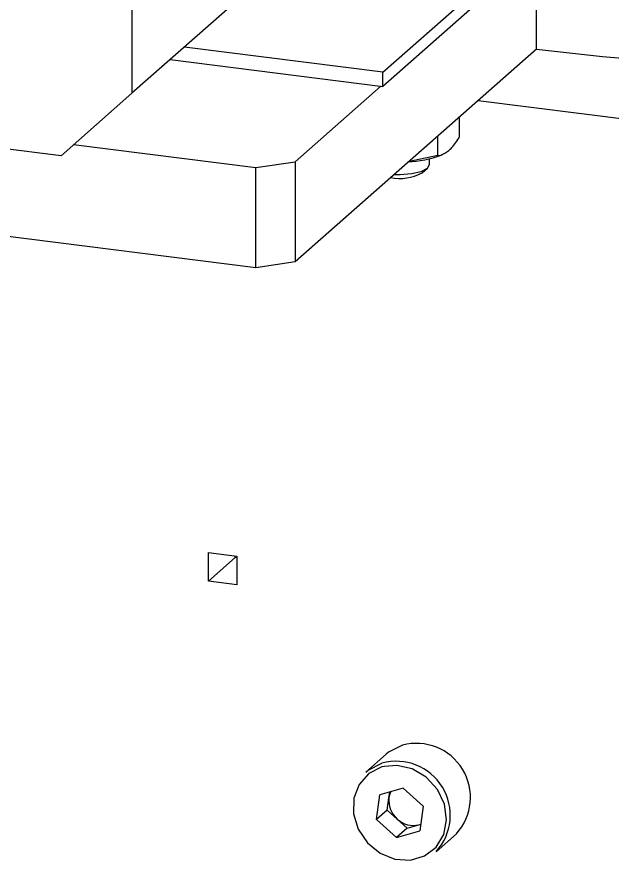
# Model space of a CAD drawing. Header units: millimetres. Extents: x -117 to 822, y -67 to 297.
# Drawn here: x 305.43 to 313.28, y 87.82 to 98.94 of the extents above; entities that cross this region are included whole.
import ezdxf

# ---------------------------------------------------------------- set-up
doc = ezdxf.new("R2010")
doc.units = ezdxf.units.MM

msp = doc.modelspace()

# ---------------------------------------------------------------- linework, layer by layer
at = {"color": 7, "linetype": 'Continuous', "lineweight": 25}
for p, q in [((306.9486, 104.021), (306.9486, 97.9304)), ((310.4841, 101.0485), (306.9486, 97.9304)), ((310.2587, 98.2098), (312.2386, 99.9559)), ((312.2386, 99.7674), (310.2587, 98.0212)), ((312.2812, 98.5133), (312.2812, 99.8332)), ((310.2587, 98.2098), (307.6395, 98.5398)), ((312.2812, 98.5133), (309.0992, 95.7071)), ((307.4524, 98.3748), (310.2587, 98.0212)), ((310.2587, 98.0212), (310.2587, 98.2098)), ((309.0992, 97.027), (310.2306, 98.0248)), ((306.0132, 97.1055), (299.9704, 97.8668)), ((306.9486, 97.9304), (306.0132, 97.1055)), ((311.5123, 97.8352), (322.9243, 96.3974)), ((311.2699, 97.3598), (311.2699, 97.6214)), ((310.9841, 97.1078), (310.9841, 97.3694)), ((306.1796, 97.2523), (308.5836, 96.9494)), ((310.9841, 97.1078), (310.5853, 97.0271)), ((311.0256, 97.1145), (311.0511, 97.1254)), ((308.5836, 96.9494), (309.0992, 97.027)), ((309.0992, 97.027), (309.0992, 95.7071)), ((310.8722, 96.9915), (310.8722, 97.0659)), ((308.5836, 95.6295), (298.107, 96.9494)), ((308.5836, 95.6295), (308.5836, 96.9494)), ((310.7734, 96.88), (310.8464, 96.9443)), ((309.0992, 95.7071), (308.5836, 95.6295)), ((307.9577, 91.8719), (308.3319, 91.8248)), ((307.9577, 91.4948), (307.9577, 91.8719)), ((308.3112, 91.8066), (307.9577, 91.4948)), ((308.3112, 91.8066), (308.3112, 91.8274)), ((308.3319, 91.804), (308.3112, 91.8066)), ((308.3319, 91.8248), (308.3319, 91.4476)), ((308.3319, 91.4476), (307.9577, 91.4948)), ((310.3009, 89.2149), (310.0322, 88.978)), ((310.5247, 88.7664), (310.2181, 88.6774)), ((310.5247, 88.7664), (310.7877, 88.5295)), ((310.1745, 88.3514), (310.2181, 88.6774)), ((310.3159, 88.4762), (310.3377, 88.6391)), ((310.3377, 88.6391), (310.3479, 88.7151)), ((310.7877, 88.5295), (310.7441, 88.2036)), ((310.3159, 88.4762), (310.1745, 88.3514)), ((310.3159, 88.4762), (310.4474, 88.3577)), ((310.1745, 88.3514), (310.4375, 88.1145)), ((310.4474, 88.3577), (310.5789, 88.2393)), ((310.5789, 88.2393), (310.4375, 88.1145)), ((310.4375, 88.1145), (310.7441, 88.2036)), ((310.5789, 88.2393), (310.7322, 88.2838)), ((310.7322, 88.2838), (310.7559, 88.292)), ((310.7322, 88.2838), (310.7557, 88.2906)), ((310.9582, 87.928), (311.2269, 88.1649))]:
    msp.add_line(p, q, dxfattribs=at)
at = {"color": 8, "linetype": 'Continuous', "lineweight": 25}
msp.add_line((310.2776, 89.0536), (310.2454, 89.0453), dxfattribs=at)
at = {"color": 7, "linetype": 'Continuous', "lineweight": 25, "flags": 128}
for points in [[(312.2812, 98.5133), (313.1529, 98.416), (314.0444, 98.3413), (314.9505, 98.2895), (315.8657, 98.261), (316.7849, 98.2559), (317.7025, 98.2743), (318.6132, 98.3161), (319.5116, 98.3809), (320.3925, 98.4685), (321.2507, 98.5784), (322.0812, 98.7098), (322.879, 98.862), (323.6395, 99.0341)], [(310.4065, 96.86), (310.4848, 96.8582), (310.6368, 96.87), (310.7638, 96.9002), (310.8464, 96.9443), (310.8722, 96.9915)], [(310.5139, 89.3314), (310.331, 89.2396), (310.3009, 89.2149)], [(310.0322, 88.978), (310.0623, 89.0026), (310.2452, 89.0944)], [(310.2454, 89.0453), (310.0729, 88.9587), (309.9446, 88.816), (309.8745, 88.6325), (309.8701, 88.4283), (309.9319, 88.2254), (310.0533, 88.0458), (310.221, 87.9089), (310.4169, 87.8297), (310.6197, 87.8166), (310.8075, 87.8712), (310.96, 87.9874), (311.0606, 88.1528), (311.0983, 88.3493), (311.0692, 88.5557), (310.9764, 88.7496), (310.8298, 88.91), (310.6455, 89.0195), (310.4434, 89.0663), (310.2776, 89.0536)]]:
    msp.add_lwpolyline(points, dxfattribs=at)
at = {"color": 7, "linetype": 'Continuous', "lineweight": 25}
for centre, radius, start, end in [((310.5487, 98.3648), 1.3382, 271.56846, 290.88015), ((310.4769, 97.4403), 0.634, 259.22613, 297.8883), ((310.7001, 88.6441), 0.7121, 317.71373, 105.15986), ((310.4354, 88.4095), 0.7108, 317.35122, 105.52237), ((310.6627, 88.6037), 0.3269, 173.77768, 228.81256), ((310.5975, 88.6053), 0.262, 154.27863, 172.58556), ((310.6567, 88.5785), 0.3042, 226.52559, 284.36816)]:
    msp.add_arc(centre, radius, start, end, dxfattribs=at)
for points, knots in [([(311.127, 97.1749), (311.14, 97.1872), (311.1884, 97.2331), (311.2355, 97.3063), (311.2699, 97.3598)], [0, 0, 0, 0, 0.2686336, 1, 1, 1, 1]), ([(310.9841, 97.1078), (310.9961, 97.1095), (311.0427, 97.116), (311.0911, 97.1498), (311.127, 97.1749)], [0, 0, 0, 0, 0.2575513, 1, 1, 1, 1])]:
    msp.add_open_spline(points, degree=3, knots=knots, dxfattribs=at)

doc.saveas('drawing.dxf')
